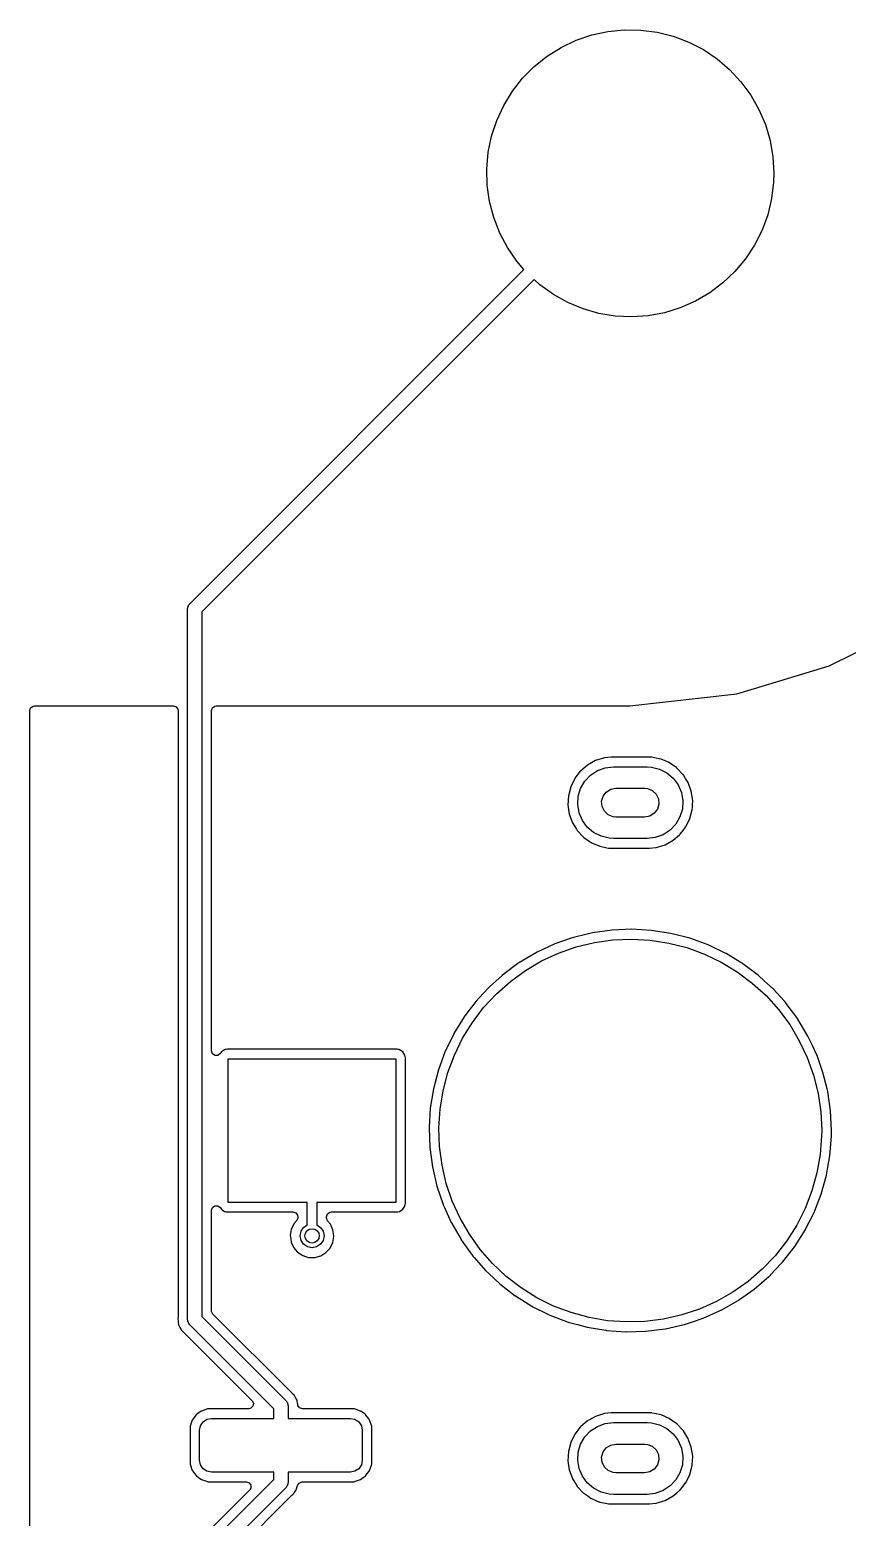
# Model space of a CAD drawing. Extents: x 0.04 to 2.01, y 0.04 to 5.04.
# Drawn here: x 0.037 to 0.71, y 3.196 to 4.419 of the extents above; entities that cross this region are included whole.
import ezdxf

# ---------------------------------------------------------------- set-up
doc = ezdxf.new("R2010")
doc.units = 0
doc.header["$MEASUREMENT"] = 0
doc.layers.add('BLACK', color=7, linetype='CONTINUOUS')

msp = doc.modelspace()

# ---------------------------------------------------------------- linework, layer by layer
at = {"layer": 'BLACK', "linetype": 'CONTINUOUS'}
for p, q in [((0.499734, 4.41494), (0.51302, 4.41784)), ((0.51302, 4.41784), (0.52655, 4.41919)), ((0.52655, 4.41919), (0.540146, 4.41897)), ((0.540146, 4.41897), (0.553628, 4.4172)), ((0.553628, 4.4172), (0.566816, 4.41389)), ((0.463077, 4.39746), (0.474596, 4.40468)), ((0.474596, 4.40468), (0.486869, 4.41054)), ((0.486869, 4.41054), (0.499734, 4.41494)), ((0.566816, 4.41389), (0.579536, 4.40908)), ((0.579536, 4.40908), (0.591619, 4.40284)), ((0.452465, 4.38895), (0.463077, 4.39746)), ((0.591619, 4.40284), (0.602905, 4.39526)), ((0.602905, 4.39526), (0.613245, 4.38643)), ((0.4429, 4.37929), (0.452465, 4.38895)), ((0.613245, 4.38643), (0.622502, 4.37647)), ((0.427405, 4.35699), (0.43451, 4.36859)), ((0.43451, 4.36859), (0.4429, 4.37929)), ((0.622502, 4.37647), (0.630552, 4.36551)), ((0.42168, 4.34466), (0.427405, 4.35699)), ((0.630552, 4.36551), (0.637289, 4.3537)), ((0.41741, 4.33175), (0.42168, 4.34466)), ((0.637289, 4.3537), (0.642624, 4.34119)), ((0.414653, 4.31844), (0.41741, 4.33175)), ((0.642624, 4.34119), (0.646486, 4.32815)), ((0.646486, 4.32815), (0.648824, 4.31476)), ((0.413444, 4.30489), (0.414653, 4.31844)), ((0.648824, 4.31476), (0.649606, 4.30118)), ((0.4138, 4.2913), (0.413444, 4.30489)), ((0.649606, 4.30118), (0.649373, 4.29376)), ((0.415716, 4.27784), (0.4138, 4.2913)), ((0.649373, 4.29376), (0.64774, 4.28027)), ((0.419167, 4.26468), (0.415716, 4.27784)), ((0.64774, 4.28027), (0.644565, 4.26704)), ((0.424106, 4.25201), (0.419167, 4.26468)), ((0.644565, 4.26704), (0.639892, 4.25427)), ((0.430469, 4.24), (0.424106, 4.25201)), ((0.639892, 4.25427), (0.633783, 4.24213)), ((0.438171, 4.22879), (0.430469, 4.24)), ((0.633783, 4.24213), (0.626317, 4.23076)), ((0.169053, 3.94709), (0.444033, 4.22207)), ((0.444033, 4.22207), (0.438171, 4.22879)), ((0.626317, 4.23076), (0.617595, 4.22033)), ((0.452398, 4.21373), (0.179134, 3.94047)), ((0.457167, 4.20939), (0.452398, 4.21373)), ((0.468209, 4.20146), (0.457167, 4.20939)), ((0.607731, 4.21097), (0.596857, 4.2028)), ((0.617595, 4.22033), (0.607731, 4.21097)), ((0.480091, 4.19484), (0.468209, 4.20146)), ((0.596857, 4.2028), (0.585117, 4.19594)), ((0.492654, 4.18964), (0.480091, 4.19484)), ((0.505731, 4.18592), (0.492654, 4.18964)), ((0.51915, 4.18372), (0.505731, 4.18592)), ((0.559669, 4.18648), (0.546299, 4.184)), ((0.572666, 4.19048), (0.559669, 4.18648)), ((0.585117, 4.19594), (0.572666, 4.19048)), ((0.532733, 4.18308), (0.51915, 4.18372)), ((0.546299, 4.184), (0.532733, 4.18308)), ((0.167323, 3.94291), (0.167524, 3.94366)), ((0.167323, 3.35827), (0.167323, 3.94291)), ((0.167524, 3.94444), (0.167913, 3.94512)), ((0.167524, 3.94366), (0.167524, 3.94444)), ((0.167913, 3.94512), (0.168114, 3.94587)), ((0.168114, 3.94587), (0.168664, 3.94642)), ((0.168664, 3.94642), (0.169053, 3.94709)), ((0.179134, 3.94047), (0.179134, 3.36071)), ((0.695189, 3.89606), (0.760189, 3.92806)), ((0.654557, 3.88376), (0.695036, 3.89601)), ((0.695036, 3.89601), (0.695037, 3.89601)), ((0.695037, 3.89601), (0.695189, 3.89606)), ((0.619189, 3.87306), (0.654557, 3.88376)), ((0.531189, 3.86306), (0.619189, 3.87306)), ((0.037421, 3.85916), (0.038166, 3.86145)), ((0.037421, 0.04722), (0.037421, 3.85916)), ((0.038166, 3.86145), (0.040114, 3.86286)), ((0.040114, 3.86286), (0.041319, 3.86306)), ((0.041319, 3.86306), (0.155531, 3.86306)), ((0.155531, 3.86306), (0.157822, 3.86231)), ((0.157822, 3.86231), (0.159238, 3.86036)), ((0.159238, 3.86036), (0.159429, 3.85916)), ((0.159429, 3.85916), (0.159429, 3.36016)), ((0.187028, 3.85916), (0.187772, 3.86145)), ((0.187028, 3.5793), (0.187028, 3.85916)), ((0.187772, 3.86145), (0.189721, 3.86286)), ((0.189721, 3.86286), (0.190925, 3.86306)), ((0.190925, 3.86306), (0.531189, 3.86306)), ((0.502899, 3.81804), (0.49625, 3.81435)), ((0.510153, 3.82031), (0.502899, 3.81804)), ((0.510349, 3.82033), (0.510153, 3.82031)), ((0.515718, 3.82088), (0.510349, 3.82033)), ((0.510349, 3.82033), (0.510349, 3.82033)), ((0.515719, 3.82088), (0.515718, 3.82088)), ((0.515817, 3.82089), (0.515719, 3.82088)), ((0.548958, 3.82089), (0.515817, 3.82089)), ((0.549207, 3.82087), (0.548958, 3.82089)), ((0.549354, 3.82084), (0.549207, 3.82087)), ((0.551341, 3.82043), (0.549354, 3.82084)), ((0.549354, 3.82084), (0.549354, 3.82084)), ((0.556649, 3.81932), (0.551341, 3.82043)), ((0.55683, 3.81924), (0.556649, 3.81932)), ((0.563445, 3.81638), (0.55683, 3.81924)), ((0.55683, 3.81924), (0.55683, 3.81924)), ((0.490356, 3.80925), (0.485939, 3.80355)), ((0.490477, 3.8094), (0.490356, 3.80925)), ((0.49625, 3.81435), (0.490477, 3.8094)), ((0.494073, 3.80115), (0.498776, 3.80612)), ((0.498776, 3.80612), (0.504495, 3.80987)), ((0.504495, 3.80987), (0.510924, 3.8122)), ((0.510924, 3.8122), (0.517717, 3.81299)), ((0.517717, 3.81299), (0.545276, 3.81299)), ((0.545276, 3.81299), (0.548925, 3.81277)), ((0.548925, 3.81277), (0.555568, 3.81114)), ((0.555568, 3.81114), (0.561659, 3.80803)), ((0.561659, 3.80803), (0.566871, 3.8036)), ((0.563626, 3.8163), (0.563445, 3.81638)), ((0.563445, 3.81638), (0.563445, 3.81638)), ((0.563788, 3.81619), (0.563626, 3.8163)), ((0.569692, 3.81205), (0.563788, 3.81619)), ((0.569854, 3.81194), (0.569692, 3.81205)), ((0.569692, 3.81205), (0.569692, 3.81205)), ((0.575077, 3.80641), (0.569854, 3.81194)), ((0.575181, 3.80625), (0.575077, 3.80641)), ((0.577058, 3.80322), (0.575181, 3.80625)), ((0.575181, 3.80625), (0.575181, 3.80625)), ((0.482461, 3.79658), (0.480545, 3.78922)), ((0.485818, 3.8034), (0.482461, 3.79658)), ((0.485939, 3.80355), (0.485818, 3.8034)), ((0.485939, 3.80355), (0.485939, 3.80355)), ((0.488656, 3.78869), (0.490638, 3.79524)), ((0.490638, 3.79524), (0.494073, 3.80115)), ((0.511751, 3.79221), (0.515433, 3.79448)), ((0.515433, 3.79448), (0.519685, 3.79528)), ((0.519685, 3.79528), (0.543307, 3.79528)), ((0.543307, 3.79528), (0.545601, 3.79505)), ((0.545601, 3.79505), (0.549618, 3.79345)), ((0.549618, 3.79345), (0.552789, 3.79051)), ((0.566871, 3.8036), (0.570924, 3.79809)), ((0.570924, 3.79809), (0.573602, 3.7918)), ((0.579083, 3.79995), (0.577058, 3.80322)), ((0.581708, 3.79282), (0.579083, 3.79995)), ((0.582845, 3.7853), (0.581708, 3.79282)), ((0.480545, 3.78922), (0.480147, 3.78163)), ((0.480147, 3.78163), (0.481284, 3.77411)), ((0.488232, 3.78187), (0.488656, 3.78869)), ((0.48939, 3.77513), (0.488232, 3.78187)), ((0.50793, 3.78462), (0.509133, 3.78877)), ((0.508304, 3.78031), (0.50793, 3.78462)), ((0.509133, 3.78877), (0.511751, 3.79221)), ((0.552789, 3.79051), (0.554689, 3.78662)), ((0.555062, 3.78231), (0.553859, 3.77816)), ((0.554689, 3.78662), (0.555062, 3.78231)), ((0.573602, 3.7918), (0.57476, 3.78506)), ((0.57476, 3.78506), (0.574336, 3.77824)), ((0.582552, 3.77972), (0.582652, 3.78163)), ((0.582652, 3.78163), (0.582835, 3.7851)), ((0.582835, 3.7851), (0.582845, 3.7853)), ((0.481284, 3.77411), (0.483909, 3.76698)), ((0.492068, 3.76883), (0.48939, 3.77513)), ((0.496121, 3.76333), (0.492068, 3.76883)), ((0.510203, 3.77642), (0.508304, 3.78031)), ((0.513374, 3.77348), (0.510203, 3.77642)), ((0.517391, 3.77188), (0.513374, 3.77348)), ((0.519685, 3.77165), (0.517391, 3.77188)), ((0.543307, 3.77165), (0.519685, 3.77165)), ((0.547559, 3.77245), (0.543307, 3.77165)), ((0.551241, 3.77471), (0.547559, 3.77245)), ((0.553859, 3.77816), (0.551241, 3.77471)), ((0.572354, 3.77169), (0.568919, 3.76578)), ((0.574336, 3.77824), (0.572354, 3.77169)), ((0.577174, 3.76353), (0.580531, 3.77035)), ((0.580531, 3.77035), (0.58217, 3.77665)), ((0.58217, 3.77665), (0.582397, 3.77752)), ((0.582397, 3.77752), (0.582447, 3.77771)), ((0.582397, 3.77752), (0.582397, 3.77752)), ((0.582447, 3.77771), (0.582552, 3.77972)), ((0.483909, 3.76698), (0.484013, 3.76681)), ((0.484013, 3.76681), (0.484013, 3.76681)), ((0.484013, 3.76681), (0.487258, 3.76157)), ((0.487258, 3.76157), (0.487915, 3.76051)), ((0.487915, 3.76051), (0.493139, 3.75499)), ((0.501333, 3.7589), (0.496121, 3.76333)), ((0.507424, 3.75579), (0.501333, 3.7589)), ((0.558497, 3.75706), (0.552068, 3.75473)), ((0.564216, 3.76081), (0.558497, 3.75706)), ((0.568919, 3.76578), (0.564216, 3.76081)), ((0.566743, 3.75258), (0.571952, 3.75704)), ((0.571952, 3.75704), (0.572365, 3.7574)), ((0.572365, 3.7574), (0.572515, 3.75753)), ((0.572365, 3.7574), (0.572365, 3.7574)), ((0.572515, 3.75753), (0.574964, 3.76068)), ((0.574964, 3.76068), (0.577053, 3.76338)), ((0.577053, 3.76338), (0.577054, 3.76338)), ((0.577054, 3.76338), (0.577174, 3.76353)), ((0.493139, 3.75499), (0.4933, 3.75488)), ((0.4933, 3.75488), (0.4933, 3.75488)), ((0.4933, 3.75488), (0.497596, 3.75187)), ((0.497596, 3.75187), (0.499366, 3.75063)), ((0.499366, 3.75063), (0.499547, 3.75055)), ((0.499547, 3.75055), (0.499547, 3.75055)), ((0.499547, 3.75055), (0.503162, 3.74899)), ((0.503162, 3.74899), (0.506343, 3.74761)), ((0.506343, 3.74761), (0.511094, 3.74662)), ((0.514067, 3.75416), (0.507424, 3.75579)), ((0.511094, 3.74662), (0.513638, 3.74609)), ((0.513638, 3.74609), (0.513638, 3.74609)), ((0.513638, 3.74609), (0.513785, 3.74606)), ((0.513785, 3.74606), (0.514034, 3.74604)), ((0.514034, 3.74604), (0.547176, 3.74604)), ((0.517717, 3.75394), (0.514067, 3.75416)), ((0.545276, 3.75394), (0.517717, 3.75394)), ((0.552068, 3.75473), (0.545276, 3.75394)), ((0.547176, 3.74604), (0.547274, 3.74605)), ((0.547274, 3.74605), (0.552643, 3.7466)), ((0.547274, 3.74605), (0.547274, 3.74605)), ((0.552643, 3.7466), (0.552839, 3.74662)), ((0.552643, 3.7466), (0.552643, 3.7466)), ((0.552839, 3.74662), (0.560093, 3.74889)), ((0.560093, 3.74889), (0.566743, 3.75258)), ((0.482897, 3.67197), (0.469561, 3.66733)), ((0.484748, 3.67262), (0.482897, 3.67197)), ((0.48484, 3.67264), (0.484748, 3.67262)), ((0.49598, 3.67533), (0.48484, 3.67264)), ((0.48484, 3.67264), (0.48484, 3.67264)), ((0.500471, 3.67642), (0.49598, 3.67533)), ((0.51649, 3.67867), (0.500471, 3.67642)), ((0.501987, 3.66847), (0.517223, 3.67061)), ((0.532652, 3.67935), (0.51649, 3.67867)), ((0.517223, 3.67061), (0.532595, 3.67126)), ((0.532595, 3.67126), (0.547957, 3.6704)), ((0.532747, 3.67934), (0.532652, 3.67935)), ((0.548708, 3.67845), (0.532747, 3.67934)), ((0.532747, 3.67934), (0.532747, 3.67934)), ((0.547957, 3.6704), (0.563162, 3.66804)), ((0.548803, 3.67845), (0.548708, 3.67845)), ((0.548708, 3.67845), (0.548708, 3.67845)), ((0.564789, 3.67597), (0.548803, 3.67845)), ((0.564881, 3.67595), (0.564789, 3.67597)), ((0.580366, 3.67197), (0.564881, 3.67595)), ((0.580457, 3.67195), (0.580366, 3.67197)), ((0.580366, 3.67197), (0.580366, 3.67197)), ((0.595658, 3.66642), (0.580457, 3.67195)), ((0.454787, 3.66051), (0.446356, 3.65557)), ((0.469471, 3.6673), (0.454787, 3.66051)), ((0.458536, 3.65334), (0.472503, 3.65979)), ((0.469561, 3.66733), (0.469471, 3.6673)), ((0.469561, 3.66733), (0.469561, 3.66733)), ((0.472503, 3.65979), (0.487033, 3.66485)), ((0.487033, 3.66485), (0.501987, 3.66847)), ((0.563162, 3.66804), (0.578064, 3.66422)), ((0.578064, 3.66422), (0.592522, 3.65895)), ((0.592522, 3.65895), (0.606398, 3.65231)), ((0.610247, 3.65943), (0.595658, 3.66642)), ((0.610328, 3.65938), (0.610247, 3.65943)), ((0.621892, 3.65237), (0.610328, 3.65938)), ((0.610328, 3.65938), (0.610328, 3.65938)), ((0.439073, 3.65105), (0.427747, 3.64282)), ((0.440757, 3.65227), (0.439073, 3.65105)), ((0.440758, 3.65227), (0.440757, 3.65227)), ((0.440834, 3.65233), (0.440758, 3.65227)), ((0.440916, 3.65237), (0.440834, 3.65233)), ((0.446356, 3.65557), (0.440916, 3.65237)), ((0.440916, 3.65237), (0.440916, 3.65237)), ((0.445266, 3.64555), (0.458536, 3.65334)), ((0.606398, 3.65231), (0.619558, 3.64434)), ((0.624084, 3.65105), (0.621892, 3.65237)), ((0.62416, 3.65099), (0.624084, 3.65105)), ((0.630516, 3.64623), (0.62416, 3.65099)), ((0.62416, 3.65099), (0.62416, 3.65099)), ((0.637037, 3.64136), (0.630516, 3.64623)), ((0.426029, 3.64129), (0.41565, 3.63208)), ((0.421313, 3.62629), (0.432818, 3.63651)), ((0.427676, 3.64275), (0.426029, 3.64129)), ((0.427747, 3.64282), (0.427676, 3.64275)), ((0.432818, 3.63651), (0.445266, 3.64555)), ((0.619558, 3.64434), (0.631878, 3.63512)), ((0.631878, 3.63512), (0.643239, 3.62475)), ((0.637107, 3.64129), (0.637037, 3.64136)), ((0.642041, 3.63679), (0.637107, 3.64129)), ((0.637107, 3.64129), (0.637107, 3.64129)), ((0.648982, 3.63045), (0.642041, 3.63679)), ((0.410503, 3.62652), (0.404659, 3.62021)), ((0.415586, 3.63201), (0.410503, 3.62652)), ((0.410859, 3.61501), (0.421313, 3.62629)), ((0.41565, 3.63208), (0.415586, 3.63201)), ((0.415586, 3.63201), (0.415586, 3.63201)), ((0.643239, 3.62475), (0.653535, 3.61331)), ((0.64916, 3.63025), (0.648982, 3.63045)), ((0.649163, 3.63025), (0.64916, 3.63025)), ((0.658271, 3.62013), (0.649163, 3.63025)), ((0.397897, 3.6113), (0.394879, 3.60732)), ((0.404602, 3.62013), (0.397897, 3.6113)), ((0.401557, 3.60275), (0.410859, 3.61501)), ((0.404659, 3.62021), (0.404602, 3.62013)), ((0.404602, 3.62013), (0.404602, 3.62013)), ((0.653535, 3.61331), (0.662665, 3.60093)), ((0.659806, 3.61843), (0.658271, 3.62013)), ((0.659863, 3.61835), (0.659806, 3.61843)), ((0.669241, 3.60563), (0.659863, 3.61835)), ((0.394879, 3.60732), (0.386403, 3.59355)), ((0.393495, 3.58965), (0.401557, 3.60275)), ((0.662665, 3.60093), (0.670543, 3.58771)), ((0.669406, 3.60541), (0.669241, 3.60563)), ((0.677689, 3.59151), (0.669406, 3.60541)), ((0.385411, 3.59151), (0.379312, 3.57901)), ((0.386361, 3.59346), (0.385411, 3.59151)), ((0.386403, 3.59355), (0.386361, 3.59346)), ((0.386361, 3.59346), (0.386361, 3.59346)), ((0.38675, 3.57582), (0.393495, 3.58965)), ((0.670543, 3.58771), (0.677094, 3.57379)), ((0.68131, 3.58382), (0.677689, 3.59151)), ((0.187864, 3.57689), (0.187028, 3.5793)), ((0.189867, 3.57555), (0.187864, 3.57689)), ((0.192274, 3.57564), (0.189867, 3.57555)), ((0.194166, 3.57713), (0.192274, 3.57564)), ((0.194883, 3.57821), (0.194166, 3.57713)), ((0.195096, 3.57853), (0.194883, 3.57821)), ((0.197707, 3.58027), (0.195096, 3.57853)), ((0.198084, 3.58035), (0.197707, 3.58027)), ((0.198977, 3.58052), (0.198084, 3.58035)), ((0.198084, 3.58035), (0.198084, 3.58035)), ((0.20001, 3.58073), (0.198977, 3.58052)), ((0.33936, 3.58073), (0.20001, 3.58073)), ((0.200787, 3.45472), (0.200787, 3.57283)), ((0.200787, 3.57283), (0.338583, 3.57283)), ((0.338583, 3.57283), (0.338583, 3.45472)), ((0.340394, 3.58052), (0.33936, 3.58073)), ((0.341286, 3.58035), (0.340394, 3.58052)), ((0.341663, 3.58027), (0.341286, 3.58035)), ((0.341286, 3.58035), (0.341286, 3.58035)), ((0.344274, 3.57853), (0.341663, 3.58027)), ((0.346018, 3.57591), (0.344274, 3.57853)), ((0.346476, 3.57361), (0.346018, 3.57591)), ((0.346476, 3.45395), (0.346476, 3.57361)), ((0.379312, 3.57901), (0.373673, 3.56384)), ((0.381387, 3.5614), (0.38675, 3.57582)), ((0.677094, 3.57379), (0.682255, 3.5593)), ((0.684536, 3.57696), (0.68131, 3.58382)), ((0.684576, 3.57687), (0.684536, 3.57696)), ((0.684536, 3.57696), (0.684536, 3.57696)), ((0.684608, 3.57679), (0.684576, 3.57687)), ((0.685671, 3.5738), (0.684608, 3.57679)), ((0.684608, 3.57679), (0.684608, 3.57679)), ((0.690003, 3.56164), (0.685671, 3.5738)), ((0.373673, 3.56384), (0.369541, 3.5482)), ((0.377457, 3.54652), (0.381387, 3.5614)), ((0.690026, 3.56154), (0.690003, 3.56164)), ((0.693375, 3.54811), (0.690026, 3.56154)), ((0.369541, 3.5482), (0.366954, 3.53224)), ((0.682255, 3.5593), (0.685977, 3.54437)), ((0.693916, 3.54594), (0.693375, 3.54811)), ((0.374997, 3.53133), (0.377457, 3.54652)), ((0.685977, 3.54437), (0.688225, 3.52915)), ((0.69393, 3.54585), (0.693916, 3.54594)), ((0.696265, 3.53003), (0.69393, 3.54585)), ((0.69393, 3.54585), (0.69393, 3.54585)), ((0.366948, 3.53214), (0.365945, 3.51619)), ((0.366949, 3.53214), (0.366948, 3.53214)), ((0.366954, 3.53224), (0.366949, 3.53214)), ((0.374031, 3.51598), (0.374997, 3.53133)), ((0.688225, 3.52915), (0.688976, 3.51378)), ((0.696279, 3.52994), (0.696265, 3.53003)), ((0.69707, 3.51378), (0.696279, 3.52994)), ((0.365945, 3.51619), (0.365939, 3.51609)), ((0.365939, 3.51609), (0.366503, 3.49992)), ((0.374568, 3.5006), (0.374031, 3.51598)), ((0.688976, 3.51378), (0.688915, 3.50938)), ((0.697005, 3.50916), (0.69707, 3.51378)), ((0.366503, 3.49992), (0.368643, 3.48389)), ((0.376603, 3.48535), (0.374568, 3.5006)), ((0.688915, 3.50938), (0.687735, 3.49404)), ((0.695764, 3.49303), (0.697005, 3.50916)), ((0.687735, 3.49404), (0.685063, 3.47889)), ((0.69413, 3.48376), (0.695747, 3.49293)), ((0.695747, 3.49293), (0.695764, 3.49303)), ((0.695747, 3.49293), (0.695747, 3.49293)), ((0.368643, 3.48389), (0.372337, 3.46814)), ((0.380116, 3.47037), (0.376603, 3.48535)), ((0.685063, 3.47889), (0.680925, 3.46407)), ((0.688605, 3.46152), (0.692955, 3.4771)), ((0.692955, 3.4771), (0.69413, 3.48376)), ((0.372337, 3.46814), (0.37755, 3.45283)), ((0.385075, 3.45581), (0.380116, 3.47037)), ((0.680925, 3.46407), (0.675361, 3.44973)), ((0.187028, 3.44826), (0.187772, 3.45055)), ((0.187772, 3.45055), (0.189721, 3.45197)), ((0.189721, 3.45197), (0.19213, 3.45197)), ((0.19213, 3.45197), (0.194166, 3.45043)), ((0.194166, 3.45043), (0.195096, 3.44903)), ((0.265748, 3.45472), (0.200787, 3.45472)), ((0.265748, 3.43614), (0.265748, 3.45472)), ((0.338583, 3.45472), (0.273622, 3.45472)), ((0.273622, 3.45472), (0.273622, 3.43614)), ((0.344274, 3.44903), (0.346018, 3.45164)), ((0.346018, 3.45164), (0.346476, 3.45395)), ((0.37755, 3.45283), (0.377589, 3.45274)), ((0.377589, 3.45274), (0.377589, 3.45274)), ((0.377589, 3.45274), (0.378582, 3.45055)), ((0.378582, 3.45055), (0.384232, 3.4381)), ((0.391431, 3.4418), (0.385075, 3.45581)), ((0.682755, 3.44643), (0.68527, 3.45292)), ((0.68527, 3.45292), (0.68857, 3.46143)), ((0.68857, 3.46143), (0.688605, 3.46152)), ((0.68857, 3.46143), (0.68857, 3.46143)), ((0.187028, 3.3656), (0.187028, 3.44826)), ((0.195096, 3.44903), (0.197707, 3.44729)), ((0.197707, 3.44729), (0.198084, 3.44721)), ((0.198084, 3.44721), (0.198084, 3.44721)), ((0.198084, 3.44721), (0.198977, 3.44704)), ((0.198977, 3.44704), (0.20001, 3.44683)), ((0.20001, 3.44683), (0.253957, 3.44683)), ((0.253957, 3.44683), (0.256248, 3.44609)), ((0.256878, 3.43946), (0.254709, 3.437)), ((0.256248, 3.44609), (0.257664, 3.44414)), ((0.25711, 3.43975), (0.256878, 3.43946)), ((0.257854, 3.44204), (0.25711, 3.43975)), ((0.257664, 3.44414), (0.257854, 3.44293)), ((0.257854, 3.44293), (0.257854, 3.44204)), ((0.281516, 3.44293), (0.28226, 3.44522)), ((0.281516, 3.44206), (0.281516, 3.44293)), ((0.281529, 3.44173), (0.281516, 3.44206)), ((0.282461, 3.43951), (0.281529, 3.44173)), ((0.28226, 3.44522), (0.284209, 3.44664)), ((0.284781, 3.43682), (0.282461, 3.43951)), ((0.284209, 3.44664), (0.285413, 3.44683)), ((0.285413, 3.44683), (0.33936, 3.44683)), ((0.33936, 3.44683), (0.340394, 3.44704)), ((0.340394, 3.44704), (0.341286, 3.44721)), ((0.341286, 3.44721), (0.341663, 3.44729)), ((0.341286, 3.44721), (0.341286, 3.44721)), ((0.341663, 3.44729), (0.344274, 3.44903)), ((0.384232, 3.4381), (0.38428, 3.43801)), ((0.38428, 3.43801), (0.38428, 3.43801)), ((0.38428, 3.43801), (0.387374, 3.43266)), ((0.399123, 3.42847), (0.391431, 3.4418)), ((0.675361, 3.44973), (0.668424, 3.43599)), ((0.675461, 3.432), (0.682755, 3.44643)), ((0.252549, 3.4324), (0.251768, 3.42738)), ((0.251768, 3.42738), (0.251804, 3.42711)), ((0.251804, 3.42711), (0.251804, 3.42711)), ((0.251804, 3.42711), (0.251854, 3.42673)), ((0.251854, 3.42673), (0.252426, 3.42235)), ((0.254709, 3.437), (0.252549, 3.4324)), ((0.259843, 3.42717), (0.260592, 3.43093)), ((0.260592, 3.4234), (0.259843, 3.42717)), ((0.260592, 3.43093), (0.262725, 3.43413)), ((0.262725, 3.43413), (0.265748, 3.43614)), ((0.273622, 3.43614), (0.276645, 3.43413)), ((0.276645, 3.43413), (0.278778, 3.43093)), ((0.278778, 3.43093), (0.279528, 3.42717)), ((0.279528, 3.42717), (0.278778, 3.4234)), ((0.286883, 3.43219), (0.284781, 3.43682)), ((0.286755, 3.42172), (0.287598, 3.42673)), ((0.287604, 3.42717), (0.286883, 3.43219)), ((0.287598, 3.42673), (0.287604, 3.42717)), ((0.387374, 3.43266), (0.392321, 3.42409)), ((0.40808, 3.41596), (0.399123, 3.42847)), ((0.668424, 3.43599), (0.66018, 3.423)), ((0.666794, 3.41834), (0.672118, 3.42673)), ((0.672118, 3.42673), (0.675411, 3.43192)), ((0.675411, 3.43192), (0.675461, 3.432)), ((0.675411, 3.43192), (0.675411, 3.43192)), ((0.252426, 3.42235), (0.252538, 3.42209)), ((0.252538, 3.42209), (0.252538, 3.42209)), ((0.252538, 3.42209), (0.254361, 3.41795)), ((0.254361, 3.41795), (0.254473, 3.4177)), ((0.254473, 3.4177), (0.256107, 3.41575)), ((0.256107, 3.41575), (0.257563, 3.41402)), ((0.257563, 3.41402), (0.257563, 3.41402)), ((0.257563, 3.41402), (0.257742, 3.41381)), ((0.257742, 3.41381), (0.261971, 3.41099)), ((0.262725, 3.42021), (0.260592, 3.4234)), ((0.265918, 3.41807), (0.262725, 3.42021)), ((0.269685, 3.41732), (0.265918, 3.41807)), ((0.273452, 3.41807), (0.269685, 3.41732)), ((0.276645, 3.42021), (0.273452, 3.41807)), ((0.278778, 3.4234), (0.276645, 3.42021)), ((0.281131, 3.41338), (0.28454, 3.41715)), ((0.28454, 3.41715), (0.286755, 3.42172)), ((0.392321, 3.42409), (0.392376, 3.42401)), ((0.392376, 3.42401), (0.392376, 3.42401)), ((0.392376, 3.42401), (0.400091, 3.41323)), ((0.418214, 3.40438), (0.40808, 3.41596)), ((0.66018, 3.423), (0.650708, 3.41088)), ((0.656834, 3.40559), (0.666794, 3.41834)), ((0.261971, 3.41099), (0.262236, 3.41091)), ((0.262236, 3.41091), (0.262236, 3.41091)), ((0.262236, 3.41091), (0.264396, 3.41023)), ((0.264396, 3.41023), (0.26682, 3.40948)), ((0.26682, 3.40948), (0.26936, 3.40943)), ((0.26936, 3.40943), (0.271622, 3.40939)), ((0.271622, 3.40939), (0.271622, 3.40939)), ((0.271622, 3.40939), (0.2719, 3.40938)), ((0.2719, 3.40938), (0.272168, 3.40946)), ((0.272168, 3.40946), (0.273812, 3.40991)), ((0.272168, 3.40946), (0.272168, 3.40946)), ((0.273812, 3.40991), (0.276801, 3.41072)), ((0.276801, 3.41072), (0.281131, 3.41338)), ((0.400091, 3.41323), (0.401737, 3.41093)), ((0.401737, 3.41093), (0.4018, 3.41086)), ((0.4018, 3.41086), (0.4018, 3.41086)), ((0.4018, 3.41086), (0.403094, 3.40938)), ((0.403094, 3.40938), (0.412392, 3.39876)), ((0.42943, 3.39385), (0.418214, 3.40438)), ((0.650708, 3.41088), (0.640098, 3.39974)), ((0.650274, 3.3987), (0.656769, 3.40552)), ((0.656769, 3.40552), (0.656834, 3.40559)), ((0.656769, 3.40552), (0.656769, 3.40552)), ((0.412392, 3.39876), (0.412462, 3.3987)), ((0.412462, 3.3987), (0.412462, 3.3987)), ((0.412462, 3.3987), (0.415062, 3.39626)), ((0.415062, 3.39626), (0.424185, 3.38769)), ((0.44162, 3.38446), (0.42943, 3.39385)), ((0.628451, 3.38968), (0.615878, 3.38081)), ((0.640098, 3.39974), (0.628451, 3.38968)), ((0.633505, 3.38337), (0.645606, 3.39381)), ((0.645606, 3.39381), (0.645679, 3.39388)), ((0.645679, 3.39388), (0.650274, 3.3987)), ((0.424185, 3.38769), (0.42426, 3.38763)), ((0.42426, 3.38763), (0.42426, 3.38763)), ((0.42426, 3.38763), (0.436926, 3.37788)), ((0.436926, 3.37788), (0.437001, 3.37782)), ((0.437001, 3.37782), (0.437082, 3.37777)), ((0.437082, 3.37777), (0.450639, 3.3693)), ((0.454668, 3.37631), (0.44162, 3.38446)), ((0.615878, 3.38081), (0.6025, 3.37321)), ((0.620577, 3.37424), (0.633355, 3.38325)), ((0.633355, 3.38325), (0.633356, 3.38325)), ((0.633356, 3.38325), (0.633433, 3.38331)), ((0.633433, 3.38331), (0.633505, 3.38337)), ((0.633505, 3.38337), (0.633505, 3.38337)), ((0.187076, 3.36499), (0.187028, 3.3656)), ((0.188169, 3.36284), (0.187076, 3.36499)), ((0.450639, 3.3693), (0.450639, 3.3693)), ((0.450639, 3.3693), (0.450719, 3.36925)), ((0.450719, 3.36925), (0.450805, 3.3692)), ((0.450805, 3.3692), (0.450805, 3.3692)), ((0.450805, 3.3692), (0.463541, 3.36288)), ((0.468449, 3.36947), (0.454668, 3.37631)), ((0.482832, 3.36401), (0.468449, 3.36947)), ((0.588445, 3.36696), (0.573846, 3.3621)), ((0.6025, 3.37321), (0.588445, 3.36696)), ((0.591371, 3.35941), (0.604989, 3.36547)), ((0.604989, 3.36547), (0.606063, 3.36595)), ((0.606063, 3.36595), (0.606149, 3.36599)), ((0.606063, 3.36595), (0.606063, 3.36595)), ((0.606149, 3.36599), (0.620215, 3.37398)), ((0.620215, 3.37398), (0.620577, 3.37424)), ((0.159342, 3.35934), (0.159254, 3.35893)), ((0.159254, 3.35893), (0.159292, 3.35861)), ((0.159292, 3.35861), (0.159402, 3.35767)), ((0.159429, 3.36016), (0.159342, 3.35934)), ((0.159402, 3.35767), (0.159416, 3.35744)), ((0.159416, 3.35744), (0.159416, 3.35744)), ((0.159416, 3.35744), (0.159429, 3.35728)), ((0.159429, 3.35728), (0.159429, 3.35712)), ((0.159429, 3.35712), (0.159456, 3.35696)), ((0.159456, 3.35696), (0.159456, 3.35696)), ((0.159456, 3.35696), (0.159547, 3.35641)), ((0.159547, 3.35641), (0.159573, 3.35623)), ((0.159573, 3.35623), (0.159794, 3.35436)), ((0.159794, 3.35436), (0.159926, 3.35409)), ((0.159926, 3.35409), (0.159942, 3.35404)), ((0.159942, 3.35404), (0.159993, 3.35374)), ((0.159993, 3.35374), (0.160886, 3.35208)), ((0.167524, 3.35752), (0.167323, 3.35827)), ((0.167524, 3.35674), (0.167524, 3.35752)), ((0.167913, 3.35607), (0.167524, 3.35674)), ((0.168114, 3.35531), (0.167913, 3.35607)), ((0.168664, 3.35477), (0.168114, 3.35531)), ((0.169053, 3.35409), (0.168664, 3.35477)), ((0.238189, 3.28496), (0.169053, 3.35409)), ((0.179134, 3.36071), (0.24827, 3.29158)), ((0.25359, 3.29742), (0.188169, 3.36284)), ((0.463541, 3.36288), (0.465209, 3.36205)), ((0.465209, 3.36205), (0.480331, 3.35631)), ((0.480331, 3.35631), (0.480422, 3.35629)), ((0.480422, 3.35629), (0.480422, 3.35628)), ((0.480422, 3.35628), (0.488181, 3.35418)), ((0.497679, 3.35997), (0.482832, 3.36401)), ((0.488181, 3.35418), (0.495942, 3.35207)), ((0.51285, 3.35741), (0.497679, 3.35997)), ((0.528198, 3.35633), (0.51285, 3.35741)), ((0.543578, 3.35676), (0.528198, 3.35633)), ((0.558842, 3.35869), (0.543578, 3.35676)), ((0.573846, 3.3621), (0.558842, 3.35869)), ((0.560341, 3.35074), (0.57593, 3.35428)), ((0.57593, 3.35428), (0.576022, 3.35431)), ((0.57593, 3.35428), (0.57593, 3.35428)), ((0.576022, 3.35431), (0.5762, 3.35436)), ((0.5762, 3.35436), (0.58181, 3.35623)), ((0.58181, 3.35623), (0.591371, 3.35941)), ((0.160886, 3.35208), (0.160969, 3.35192)), ((0.160969, 3.35192), (0.161676, 3.35044)), ((0.161676, 3.35044), (0.161676, 3.35044)), ((0.161676, 3.35044), (0.161782, 3.35022)), ((0.161782, 3.35022), (0.161913, 3.35007)), ((0.161913, 3.35007), (0.161972, 3.35001)), ((0.161972, 3.35001), (0.162019, 3.34996)), ((0.162019, 3.34996), (0.162053, 3.34992)), ((0.162053, 3.34992), (0.162174, 3.34969)), ((0.162174, 3.34969), (0.162411, 3.34947)), ((0.162411, 3.34947), (0.162411, 3.34947)), ((0.162411, 3.34947), (0.163623, 3.34835)), ((0.163623, 3.34835), (0.163733, 3.34825)), ((0.163733, 3.34825), (0.220367, 3.29161)), ((0.495942, 3.35207), (0.496035, 3.35205)), ((0.496035, 3.35205), (0.496035, 3.35205)), ((0.496035, 3.35205), (0.511279, 3.34947)), ((0.511279, 3.34947), (0.511891, 3.34937)), ((0.511891, 3.34937), (0.511986, 3.34936)), ((0.511986, 3.34936), (0.511986, 3.34936)), ((0.511986, 3.34936), (0.527934, 3.34825)), ((0.527934, 3.34825), (0.527934, 3.34825)), ((0.527934, 3.34825), (0.528029, 3.34824)), ((0.528029, 3.34824), (0.528123, 3.34824)), ((0.528123, 3.34824), (0.528124, 3.34824)), ((0.528124, 3.34824), (0.544103, 3.34869)), ((0.544103, 3.34869), (0.544104, 3.34869)), ((0.544104, 3.34869), (0.544199, 3.34869)), ((0.544199, 3.34869), (0.560248, 3.35072)), ((0.560248, 3.35072), (0.56034, 3.35074)), ((0.56034, 3.35074), (0.560341, 3.35074)), ((0.220367, 3.29161), (0.22146, 3.28947)), ((0.24827, 3.29158), (0.248659, 3.2909)), ((0.2537, 3.29732), (0.25359, 3.29742)), ((0.254912, 3.29619), (0.2537, 3.29732)), ((0.255149, 3.29598), (0.254912, 3.29619)), ((0.254912, 3.29619), (0.254912, 3.29619)), ((0.25527, 3.29575), (0.255149, 3.29598)), ((0.255304, 3.29571), (0.25527, 3.29575)), ((0.25535, 3.29566), (0.255304, 3.29571)), ((0.25541, 3.2956), (0.25535, 3.29566)), ((0.25554, 3.29545), (0.25541, 3.2956)), ((0.255647, 3.29522), (0.25554, 3.29545)), ((0.256354, 3.29375), (0.255647, 3.29522)), ((0.255647, 3.29522), (0.255647, 3.29522)), ((0.256437, 3.29359), (0.256354, 3.29375)), ((0.25733, 3.29193), (0.256437, 3.29359)), ((0.25738, 3.29163), (0.25733, 3.29193)), ((0.257397, 3.29158), (0.25738, 3.29163)), ((0.257529, 3.2913), (0.257397, 3.29158)), ((0.25775, 3.28944), (0.257529, 3.2913)), ((0.174152, 3.27967), (0.171877, 3.27659)), ((0.174325, 3.27991), (0.174152, 3.27967)), ((0.175723, 3.28094), (0.174325, 3.27991)), ((0.17838, 3.2829), (0.175723, 3.28094)), ((0.178381, 3.2829), (0.17838, 3.2829)), ((0.178615, 3.28308), (0.178381, 3.2829)), ((0.183647, 3.28484), (0.178615, 3.28308)), ((0.183883, 3.28487), (0.183647, 3.28484)), ((0.184797, 3.28495), (0.183883, 3.28487)), ((0.183883, 3.28487), (0.183883, 3.28487)), ((0.184798, 3.28495), (0.184797, 3.28495)), ((0.184888, 3.28496), (0.184798, 3.28495)), ((0.217611, 3.28496), (0.184888, 3.28496)), ((0.21938, 3.28539), (0.217611, 3.28496)), ((0.221083, 3.28709), (0.21938, 3.28539)), ((0.22146, 3.28947), (0.221083, 3.28709)), ((0.238189, 3.27707), (0.238189, 3.28496)), ((0.248659, 3.2909), (0.249209, 3.29035)), ((0.249209, 3.29035), (0.24941, 3.2896)), ((0.24941, 3.2896), (0.249799, 3.28893)), ((0.249799, 3.28893), (0.249799, 3.28815)), ((0.249799, 3.28815), (0.25, 3.2874)), ((0.25, 3.2874), (0.25, 3.27707)), ((0.257776, 3.28926), (0.25775, 3.28944)), ((0.257867, 3.28871), (0.257776, 3.28926)), ((0.257894, 3.28855), (0.257867, 3.28871)), ((0.257894, 3.28848), (0.257894, 3.28855)), ((0.258059, 3.28765), (0.257894, 3.28848)), ((0.259475, 3.28571), (0.258059, 3.28765)), ((0.261766, 3.28496), (0.259475, 3.28571)), ((0.303301, 3.28496), (0.261766, 3.28496)), ((0.303391, 3.28495), (0.303301, 3.28496)), ((0.303392, 3.28495), (0.303391, 3.28495)), ((0.304306, 3.28487), (0.303392, 3.28495)), ((0.304542, 3.28484), (0.304306, 3.28487)), ((0.304306, 3.28487), (0.304306, 3.28487)), ((0.309574, 3.28308), (0.304542, 3.28484)), ((0.309808, 3.2829), (0.309574, 3.28308)), ((0.309809, 3.2829), (0.309808, 3.2829)), ((0.312466, 3.28094), (0.309809, 3.2829)), ((0.313864, 3.27991), (0.312466, 3.28094)), ((0.314037, 3.27967), (0.313864, 3.27991)), ((0.316312, 3.27659), (0.314037, 3.27967)), ((0.5038, 3.27895), (0.502899, 3.27867)), ((0.505394, 3.27945), (0.5038, 3.27895)), ((0.510153, 3.28094), (0.505394, 3.27945)), ((0.510349, 3.28096), (0.510153, 3.28094)), ((0.515718, 3.28151), (0.510349, 3.28096)), ((0.510349, 3.28096), (0.510349, 3.28096)), ((0.515719, 3.28151), (0.515718, 3.28151)), ((0.515817, 3.28152), (0.515719, 3.28151)), ((0.548958, 3.28152), (0.515817, 3.28152)), ((0.549207, 3.2815), (0.548958, 3.28152)), ((0.549354, 3.28147), (0.549207, 3.2815)), ((0.551341, 3.28106), (0.549354, 3.28147)), ((0.549354, 3.28147), (0.549354, 3.28147)), ((0.556649, 3.27995), (0.551341, 3.28106)), ((0.55683, 3.27987), (0.556649, 3.27995)), ((0.563445, 3.27701), (0.55683, 3.27987)), ((0.55683, 3.27987), (0.55683, 3.27987)), ((0.169306, 3.2697), (0.169272, 3.26934)), ((0.169272, 3.26934), (0.169272, 3.2405)), ((0.169367, 3.27035), (0.169306, 3.2697)), ((0.169389, 3.27059), (0.169367, 3.27035)), ((0.169367, 3.27035), (0.169367, 3.27035)), ((0.171156, 3.27562), (0.169389, 3.27059)), ((0.171877, 3.27659), (0.171156, 3.27562)), ((0.177165, 3.26722), (0.177915, 3.27099)), ((0.177165, 3.24262), (0.177165, 3.26722)), ((0.177915, 3.27099), (0.180048, 3.27418)), ((0.180048, 3.27418), (0.183241, 3.27632)), ((0.183241, 3.27632), (0.187008, 3.27707)), ((0.187008, 3.27707), (0.238189, 3.27707)), ((0.25, 3.27707), (0.301181, 3.27707)), ((0.301181, 3.27707), (0.304948, 3.27632)), ((0.304948, 3.27632), (0.308141, 3.27418)), ((0.308141, 3.27418), (0.310274, 3.27099)), ((0.310274, 3.27099), (0.311024, 3.26722)), ((0.311024, 3.26722), (0.311024, 3.24262)), ((0.317033, 3.27562), (0.316312, 3.27659)), ((0.3188, 3.27059), (0.317033, 3.27562)), ((0.318822, 3.27035), (0.3188, 3.27059)), ((0.318883, 3.2697), (0.318822, 3.27035)), ((0.318822, 3.27035), (0.318822, 3.27035)), ((0.318917, 3.26934), (0.318883, 3.2697)), ((0.318917, 3.2405), (0.318917, 3.26934)), ((0.490356, 3.26988), (0.485939, 3.26418)), ((0.490477, 3.27003), (0.490356, 3.26988)), ((0.490831, 3.27034), (0.490477, 3.27003)), ((0.4961, 3.27485), (0.490831, 3.27034)), ((0.494073, 3.26178), (0.498776, 3.26675)), ((0.49625, 3.27498), (0.4961, 3.27485)), ((0.496648, 3.2752), (0.49625, 3.27498)), ((0.49782, 3.27585), (0.496648, 3.2752)), ((0.502899, 3.27867), (0.49782, 3.27585)), ((0.498776, 3.26675), (0.504495, 3.2705)), ((0.504495, 3.2705), (0.510924, 3.27283)), ((0.510924, 3.27283), (0.517717, 3.27362)), ((0.517717, 3.27362), (0.545276, 3.27362)), ((0.545276, 3.27362), (0.548925, 3.2734)), ((0.548925, 3.2734), (0.555568, 3.27177)), ((0.555568, 3.27177), (0.561659, 3.26866)), ((0.561659, 3.26866), (0.566871, 3.26423)), ((0.563626, 3.27693), (0.563445, 3.27701)), ((0.563445, 3.27701), (0.563445, 3.27701)), ((0.563788, 3.27682), (0.563626, 3.27693)), ((0.563836, 3.27678), (0.563788, 3.27682)), ((0.569692, 3.27268), (0.563836, 3.27678)), ((0.569854, 3.27257), (0.569692, 3.27268)), ((0.569692, 3.27268), (0.569692, 3.27268)), ((0.575077, 3.26704), (0.569854, 3.27257)), ((0.575181, 3.26688), (0.575077, 3.26704)), ((0.57892, 3.26085), (0.575181, 3.26688)), ((0.575181, 3.26688), (0.575181, 3.26688)), ((0.482461, 3.25721), (0.480545, 3.24985)), ((0.485818, 3.26403), (0.482461, 3.25721)), ((0.485939, 3.26418), (0.485818, 3.26403)), ((0.485939, 3.26418), (0.485939, 3.26418)), ((0.488656, 3.24932), (0.490638, 3.25587)), ((0.490638, 3.25587), (0.494073, 3.26178)), ((0.511751, 3.25284), (0.515433, 3.25511)), ((0.515433, 3.25511), (0.519685, 3.25591)), ((0.519685, 3.25591), (0.543307, 3.25591)), ((0.543307, 3.25591), (0.545601, 3.25568)), ((0.545601, 3.25568), (0.549618, 3.25408)), ((0.566871, 3.26423), (0.570924, 3.25872)), ((0.570924, 3.25872), (0.573602, 3.25243)), ((0.579083, 3.26058), (0.57892, 3.26085)), ((0.579476, 3.25951), (0.579083, 3.26058)), ((0.581708, 3.25345), (0.579476, 3.25951)), ((0.177915, 3.23885), (0.177165, 3.24262)), ((0.311024, 3.24262), (0.310274, 3.23885)), ((0.480545, 3.24985), (0.480147, 3.24226)), ((0.480147, 3.24226), (0.481284, 3.23474)), ((0.488232, 3.2425), (0.488656, 3.24932)), ((0.48939, 3.23576), (0.488232, 3.2425)), ((0.50793, 3.24525), (0.509133, 3.2494)), ((0.508304, 3.24094), (0.50793, 3.24525)), ((0.509133, 3.2494), (0.511751, 3.25284)), ((0.549618, 3.25408), (0.552789, 3.25114)), ((0.552789, 3.25114), (0.554689, 3.24725)), ((0.555062, 3.24294), (0.553859, 3.23879)), ((0.554689, 3.24725), (0.555062, 3.24294)), ((0.573602, 3.25243), (0.57476, 3.24569)), ((0.57476, 3.24569), (0.574336, 3.23887)), ((0.582845, 3.24593), (0.581708, 3.25345)), ((0.582483, 3.23903), (0.582835, 3.24573)), ((0.582835, 3.24573), (0.582845, 3.24593)), ((0.169272, 3.2405), (0.169389, 3.23926)), ((0.169389, 3.23926), (0.171156, 3.23423)), ((0.171156, 3.23423), (0.171329, 3.23399)), ((0.171329, 3.23399), (0.171329, 3.23399)), ((0.171329, 3.23399), (0.173081, 3.23162)), ((0.173081, 3.23162), (0.174325, 3.22994)), ((0.174325, 3.22994), (0.174559, 3.22976)), ((0.180048, 3.23566), (0.177915, 3.23885)), ((0.183241, 3.23352), (0.180048, 3.23566)), ((0.187008, 3.23278), (0.183241, 3.23352)), ((0.238189, 3.23278), (0.187008, 3.23278)), ((0.238189, 3.22686), (0.238189, 3.23278)), ((0.301181, 3.23278), (0.25, 3.23278)), ((0.25, 3.23278), (0.25, 3.22441)), ((0.304948, 3.23352), (0.301181, 3.23278)), ((0.308141, 3.23566), (0.304948, 3.23352)), ((0.310274, 3.23885), (0.308141, 3.23566)), ((0.31363, 3.22976), (0.313864, 3.22994)), ((0.313864, 3.22994), (0.315108, 3.23162)), ((0.315108, 3.23162), (0.31686, 3.23399)), ((0.31686, 3.23399), (0.317033, 3.23423)), ((0.31686, 3.23399), (0.31686, 3.23399)), ((0.317033, 3.23423), (0.3188, 3.23926)), ((0.3188, 3.23926), (0.318917, 3.2405)), ((0.481284, 3.23474), (0.483909, 3.22761)), ((0.492068, 3.22946), (0.48939, 3.23576)), ((0.510203, 3.23705), (0.508304, 3.24094)), ((0.513374, 3.23411), (0.510203, 3.23705)), ((0.517391, 3.23251), (0.513374, 3.23411)), ((0.519685, 3.23228), (0.517391, 3.23251)), ((0.543307, 3.23228), (0.519685, 3.23228)), ((0.547559, 3.23308), (0.543307, 3.23228)), ((0.551241, 3.23534), (0.547559, 3.23308)), ((0.553859, 3.23879), (0.551241, 3.23534)), ((0.572354, 3.23232), (0.568919, 3.22641)), ((0.574336, 3.23887), (0.572354, 3.23232)), ((0.577174, 3.22416), (0.580531, 3.23098)), ((0.580531, 3.23098), (0.58156, 3.23494)), ((0.58156, 3.23494), (0.582228, 3.2375)), ((0.582228, 3.2375), (0.582397, 3.23815)), ((0.582397, 3.23815), (0.582447, 3.23834)), ((0.582397, 3.23815), (0.582397, 3.23815)), ((0.582447, 3.23834), (0.582483, 3.23903)), ((0.218398, 3.21823), (0.145121, 3.14495)), ((0.149367, 3.13803), (0.238189, 3.22686)), ((0.24827, 3.22023), (0.159449, 3.13141)), ((0.174559, 3.22976), (0.177479, 3.22761)), ((0.177479, 3.22761), (0.178615, 3.22677)), ((0.178615, 3.22677), (0.183647, 3.225)), ((0.183647, 3.225), (0.183883, 3.22498)), ((0.183883, 3.22498), (0.183883, 3.22498)), ((0.183883, 3.22498), (0.184797, 3.22489)), ((0.184797, 3.22489), (0.184798, 3.22489)), ((0.184798, 3.22489), (0.184888, 3.22488)), ((0.184888, 3.22488), (0.215642, 3.22488)), ((0.215642, 3.22488), (0.217933, 3.22414)), ((0.217933, 3.22414), (0.219349, 3.22219)), ((0.219349, 3.21978), (0.218398, 3.21823)), ((0.219349, 3.22219), (0.219349, 3.21978)), ((0.248659, 3.22091), (0.24827, 3.22023)), ((0.249209, 3.22146), (0.248659, 3.22091)), ((0.24941, 3.22221), (0.249209, 3.22146)), ((0.249799, 3.22288), (0.24941, 3.22221)), ((0.25, 3.22441), (0.249799, 3.22366)), ((0.249799, 3.22366), (0.249799, 3.22288)), ((0.256354, 3.21767), (0.256455, 3.21796)), ((0.256455, 3.21796), (0.256481, 3.21801)), ((0.256481, 3.21801), (0.256658, 3.21825)), ((0.256658, 3.21825), (0.257197, 3.22006)), ((0.257197, 3.22006), (0.257253, 3.22023)), ((0.257253, 3.22023), (0.257795, 3.22177)), ((0.257795, 3.22177), (0.257876, 3.222)), ((0.257795, 3.22177), (0.257795, 3.22177)), ((0.257876, 3.222), (0.257911, 3.22199)), ((0.257911, 3.22199), (0.259012, 3.22389)), ((0.259012, 3.22389), (0.261215, 3.22486)), ((0.261215, 3.22486), (0.261612, 3.22488)), ((0.261612, 3.22488), (0.303301, 3.22488)), ((0.303301, 3.22488), (0.303391, 3.22489)), ((0.303391, 3.22489), (0.303392, 3.22489)), ((0.303392, 3.22489), (0.304306, 3.22498)), ((0.304306, 3.22498), (0.304542, 3.225)), ((0.304306, 3.22498), (0.304306, 3.22498)), ((0.304542, 3.225), (0.309574, 3.22677)), ((0.309574, 3.22677), (0.31071, 3.22761)), ((0.31071, 3.22761), (0.31363, 3.22976)), ((0.483909, 3.22761), (0.484013, 3.22744)), ((0.484013, 3.22744), (0.484013, 3.22744)), ((0.484013, 3.22744), (0.487506, 3.2218)), ((0.487506, 3.2218), (0.487915, 3.22114)), ((0.487915, 3.22114), (0.493139, 3.21562)), ((0.496121, 3.22396), (0.492068, 3.22946)), ((0.501333, 3.21953), (0.496121, 3.22396)), ((0.507424, 3.21642), (0.501333, 3.21953)), ((0.564216, 3.22144), (0.558497, 3.21769)), ((0.568919, 3.22641), (0.564216, 3.22144)), ((0.569725, 3.21576), (0.572365, 3.21803)), ((0.572365, 3.21803), (0.572515, 3.21815)), ((0.572365, 3.21803), (0.572365, 3.21803)), ((0.572515, 3.21815), (0.574125, 3.22023)), ((0.574125, 3.22023), (0.577053, 3.22401)), ((0.577053, 3.22401), (0.577054, 3.22401)), ((0.577054, 3.22401), (0.577174, 3.22416)), ((0.168484, 3.12928), (0.252517, 3.21332)), ((0.252517, 3.21332), (0.253159, 3.21384)), ((0.253159, 3.21384), (0.253239, 3.21389)), ((0.253239, 3.21389), (0.25351, 3.21406)), ((0.253239, 3.21389), (0.253239, 3.21389)), ((0.25351, 3.21406), (0.254291, 3.21505)), ((0.254291, 3.21505), (0.254445, 3.21523)), ((0.254445, 3.21523), (0.254549, 3.21535)), ((0.254445, 3.21523), (0.254445, 3.21523)), ((0.254549, 3.21535), (0.254663, 3.21546)), ((0.254663, 3.21546), (0.25508, 3.21605)), ((0.25508, 3.21605), (0.25519, 3.21619)), ((0.25519, 3.21619), (0.256155, 3.21742)), ((0.256155, 3.21742), (0.256354, 3.21767)), ((0.256155, 3.21742), (0.256155, 3.21742)), ((0.493139, 3.21562), (0.4933, 3.21551)), ((0.4933, 3.21551), (0.4933, 3.21551)), ((0.4933, 3.21551), (0.496585, 3.21321)), ((0.496585, 3.21321), (0.499366, 3.21126)), ((0.499366, 3.21126), (0.499547, 3.21118)), ((0.499547, 3.21118), (0.499547, 3.21118)), ((0.499547, 3.21118), (0.503162, 3.20962)), ((0.503162, 3.20962), (0.506343, 3.20824)), ((0.506343, 3.20824), (0.511094, 3.20725)), ((0.514067, 3.21479), (0.507424, 3.21642)), ((0.511094, 3.20725), (0.513638, 3.20672)), ((0.513638, 3.20672), (0.513638, 3.20672)), ((0.513638, 3.20672), (0.513785, 3.20669)), ((0.513785, 3.20669), (0.514034, 3.20667)), ((0.514034, 3.20667), (0.547176, 3.20667)), ((0.517717, 3.21457), (0.514067, 3.21479)), ((0.545276, 3.21457), (0.517717, 3.21457)), ((0.552068, 3.21536), (0.545276, 3.21457)), ((0.547176, 3.20667), (0.547274, 3.20668)), ((0.547274, 3.20668), (0.552643, 3.20723)), ((0.547274, 3.20668), (0.547274, 3.20668)), ((0.558497, 3.21769), (0.552068, 3.21536)), ((0.552643, 3.20723), (0.552839, 3.20725)), ((0.552643, 3.20723), (0.552643, 3.20723)), ((0.552839, 3.20725), (0.560093, 3.20952)), ((0.560093, 3.20952), (0.566743, 3.21321)), ((0.566743, 3.21321), (0.569725, 3.21576))]:
    msp.add_line(p, q, dxfattribs=at)
at = {"layer": 'BLACK'}
msp.add_circle((0.269685, 3.42717), 0.005906, dxfattribs=at)

doc.saveas('drawing.dxf')
